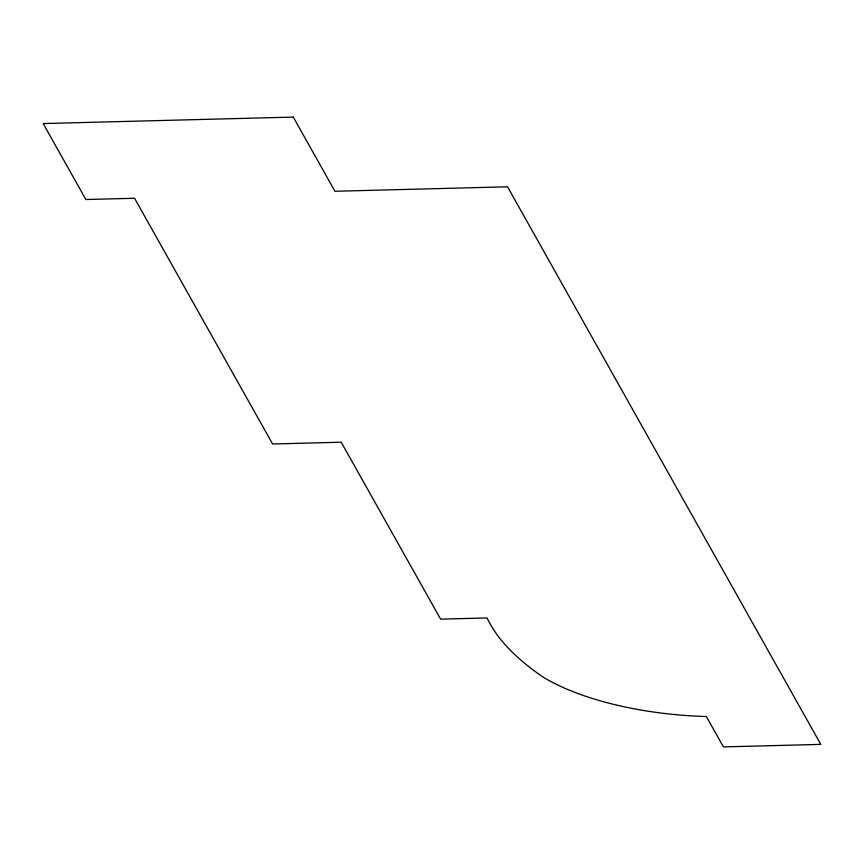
<?xml version="1.0" encoding="UTF-8"?>
<svg xmlns="http://www.w3.org/2000/svg" width="864" height="864" viewBox="0 0 864 864"><rect width="100%" height="100%" fill="white"/><g stroke="black" fill="none" stroke-linecap="round" stroke-linejoin="round"><path stroke-width="1.3" d="M293.274 117.094L43.2 123.563L85.871 199.519L134.557 198.266L272.603 443.988L341.215 442.217L440.608 619.142L487.08 617.944A408.532 158.306 4.2 0 0 543.532 677.354A181.386 70.286 4.2 0 0 706.363 716.526L723.427 746.906L820.8 744.379L507.546 186.797L334.94 191.268L293.274 117.094"/></g></svg>
